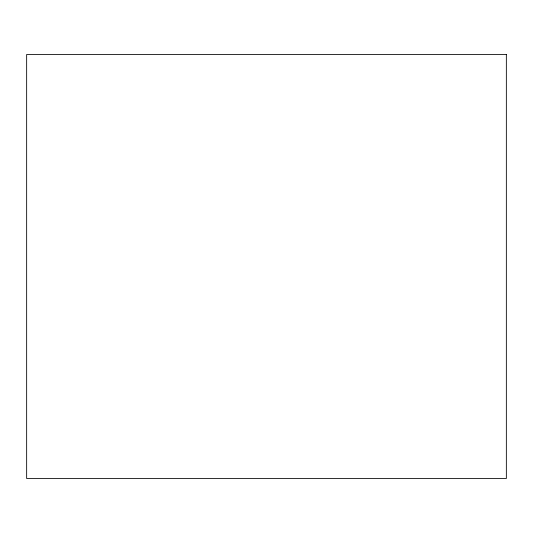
<?xml version="1.0" encoding="UTF-8"?>
<svg xmlns="http://www.w3.org/2000/svg" width="533" height="533" viewBox="0 0 533 533"><rect width="100%" height="100%" fill="white"/><g stroke="black" fill="none" stroke-linecap="round" stroke-linejoin="round"><path stroke-width="0.8" d="M506.35 54.493L26.65 54.493L26.65 478.507L506.35 478.507L506.35 54.493"/></g></svg>
